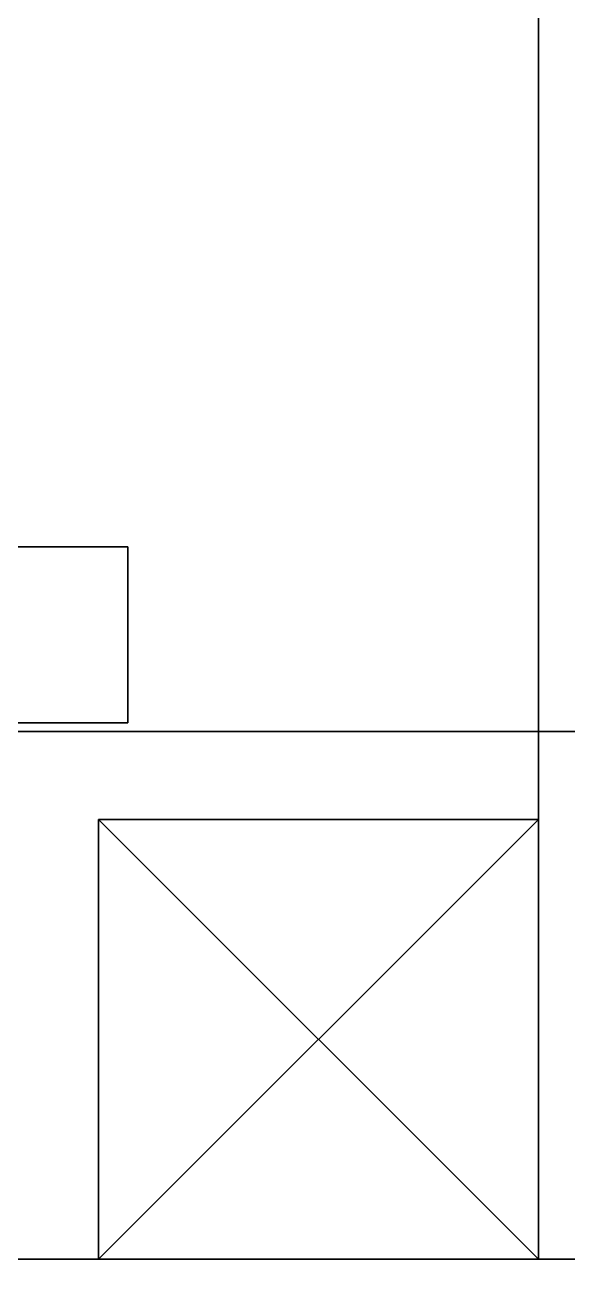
# Model space of a CAD drawing. Extents: x 0 to 5228, y -2725 to 0.
# Drawn here: x 3037 to 3055.5, y -2165.74 to -2122.9 of the extents above; entities that cross this region are included whole.
import ezdxf

# ---------------------------------------------------------------- set-up
doc = ezdxf.new("R2010")
doc.units = 0
for name, color, linetype in [('LAYER0', 7, 'CONTINUOUS'), ('LAYER1', 7, 'CONTINUOUS'), ('LAYER129', 7, 'CONTINUOUS'), ('LAYER130', 251, 'CONTINUOUS'), ('LAYER390', 251, 'CONTINUOUS'), ('LAYER394', 7, 'CONTINUOUS'), ('LAYER395', 7, 'CONTINUOUS'), ('LAYER4', 251, 'CONTINUOUS'), ('LAYER420', 7, 'CONTINUOUS'), ('LAYER448', 7, 'CONTINUOUS'), ('LAYER450', 7, 'CONTINUOUS'), ('LAYER469', 253, 'CONTINUOUS'), ('LAYER470', 253, 'CONTINUOUS'), ('LAYER471', 253, 'CONTINUOUS'), ('LAYER472', 253, 'CONTINUOUS'), ('LAYER473', 253, 'CONTINUOUS'), ('LAYER474', 253, 'CONTINUOUS'), ('LAYER475', 253, 'CONTINUOUS'), ('LAYER476', 253, 'CONTINUOUS'), ('LAYER477', 253, 'CONTINUOUS'), ('LAYER478', 253, 'CONTINUOUS'), ('LAYER479', 253, 'CONTINUOUS'), ('LAYER480', 253, 'CONTINUOUS'), ('LAYER481', 253, 'CONTINUOUS'), ('LAYER482', 253, 'CONTINUOUS'), ('LAYER483', 253, 'CONTINUOUS'), ('LAYER484', 253, 'CONTINUOUS'), ('LAYER485', 253, 'CONTINUOUS'), ('LAYER486', 253, 'CONTINUOUS'), ('LAYER487', 253, 'CONTINUOUS'), ('LAYER488', 253, 'CONTINUOUS'), ('LAYER489', 253, 'CONTINUOUS'), ('LAYER490', 253, 'CONTINUOUS'), ('LAYER491', 253, 'CONTINUOUS'), ('LAYER492', 253, 'CONTINUOUS'), ('LAYER847', 7, 'CONTINUOUS'), ('LAYER94', 7, 'CONTINUOUS')]:
    doc.layers.add(name, color=color, linetype=linetype)

msp = doc.modelspace()

# ---------------------------------------------------------------- linework, layer by layer
at = {"layer": 'LAYER0', "invisible_edges": 1}
for points in [[(5227.5, 0), (0, -2725.14), (0, 0), (5227.5, 0)], [(5227.5, -2725.14, 5), (0, 0, 5), (0, -2725.14, 5), (5227.5, -2725.14, 5)], [(0, 0, 5), (5227.5, -2725.14, 5), (5227.5, 0, 5), (0, 0, 5)], [(0, -2725.14), (5227.5, 0), (5227.5, -2725.14), (0, -2725.14)]]:
    msp.add_3dface(points, dxfattribs=at)
at = {"layer": 'LAYER1'}
for points, invisible_edges in [([(5077.5, -2165, 5), (2281.5, -2315, 5), (2281.5, -2165, 5), (5077.5, -2165, 5)], 1), ([(2281.5, -2315, 5), (5077.5, -2165, 5), (5227.5, -2315, 5), (2281.5, -2315, 5)], 3), ([(2281.5, -2165, 2523), (5077.5, -2165, 5), (2281.5, -2165, 5), (2281.5, -2165, 2523)], 1), ([(5077.5, -2165, 5), (2281.5, -2165, 2523), (5077.5, -2165, 2523), (5077.5, -2165, 5)], 1)]:
    msp.add_3dface(points, dxfattribs=dict(at, invisible_edges=invisible_edges))
at = {"layer": 'LAYER129', "invisible_edges": 1}
for points in [[(3040.5, -2140.7, 2460), (2313.5, -2146.7, 2460), (3040.5, -2146.7, 2460), (3040.5, -2140.7, 2460)], [(2313.5, -2146.7, 2460), (3040.5, -2140.7, 2460), (2313.5, -2140.7, 2460), (2313.5, -2146.7, 2460)], [(2313.5, -2140.7, 1590), (3040.5, -2146.7, 1590), (2313.5, -2146.7, 1590), (2313.5, -2140.7, 1590)], [(3040.5, -2146.7, 1590), (2313.5, -2140.7, 1590), (3040.5, -2140.7, 1590), (3040.5, -2146.7, 1590)], [(3040.5, -2140.7, 2460), (2313.5, -2140.7, 1590), (2313.5, -2140.7, 2460), (3040.5, -2140.7, 2460)], [(2313.5, -2140.7, 1590), (3040.5, -2140.7, 2460), (3040.5, -2140.7, 1590), (2313.5, -2140.7, 1590)], [(3040.5, -2146.7, 1590), (3040.5, -2140.7, 2460), (3040.5, -2146.7, 2460), (3040.5, -2146.7, 1590)], [(3040.5, -2140.7, 2460), (3040.5, -2146.7, 1590), (3040.5, -2140.7, 1590), (3040.5, -2140.7, 2460)], [(3040.5, -2146.7, 1590), (2313.5, -2146.7, 2460), (2313.5, -2146.7, 1590), (3040.5, -2146.7, 1590)], [(2313.5, -2146.7, 2460), (3040.5, -2146.7, 1590), (3040.5, -2146.7, 2460), (2313.5, -2146.7, 2460)]]:
    msp.add_3dface(points, dxfattribs=at)
at = {"layer": 'LAYER130', "invisible_edges": 1}
for points in [[(3054.5, -2165, 1575), (3036.5, -1815, 1575), (3054.5, -1815, 1575), (3054.5, -2165, 1575)], [(3036.5, -1815, 1575), (3054.5, -2165, 1575), (3036.5, -2165, 1575), (3036.5, -1815, 1575)], [(3036.5, -2165, 2475), (3054.5, -1815, 2475), (3036.5, -1815, 2475), (3036.5, -2165, 2475)], [(3054.5, -1815, 2475), (3036.5, -2165, 2475), (3054.5, -2165, 2475), (3054.5, -1815, 2475)], [(3054.5, -1815, 2475), (3054.5, -2165, 1575), (3054.5, -1815, 1575), (3054.5, -1815, 2475)], [(3054.5, -2165, 1575), (3054.5, -1815, 2475), (3054.5, -2165, 2475), (3054.5, -2165, 1575)], [(3054.5, -2165, 1575), (3036.5, -2165, 2475), (3036.5, -2165, 1575), (3054.5, -2165, 1575)], [(3036.5, -2165, 2475), (3054.5, -2165, 1575), (3054.5, -2165, 2475), (3036.5, -2165, 2475)]]:
    msp.add_3dface(points, dxfattribs=at)
at = {"layer": 'LAYER390', "invisible_edges": 1}
for points in [[(3784.5, -2165, 1645), (3054.5, -1815, 1645), (3054.5, -2165, 1645), (3784.5, -2165, 1645)], [(3054.5, -1815, 1645), (3784.5, -2165, 1645), (3784.5, -1815, 1645), (3054.5, -1815, 1645)], [(3054.5, -2165, 1627), (3054.5, -1815, 1645), (3054.5, -1815, 1627), (3054.5, -2165, 1627)], [(3054.5, -1815, 1645), (3054.5, -2165, 1627), (3054.5, -2165, 1645), (3054.5, -1815, 1645)], [(3784.5, -1815, 1627), (3054.5, -2165, 1627), (3054.5, -1815, 1627), (3784.5, -1815, 1627)], [(3054.5, -2165, 1627), (3784.5, -1815, 1627), (3784.5, -2165, 1627), (3054.5, -2165, 1627)], [(3054.5, -2165, 1627), (3784.5, -2165, 1645), (3054.5, -2165, 1645), (3054.5, -2165, 1627)], [(3784.5, -2165, 1645), (3054.5, -2165, 1627), (3784.5, -2165, 1627), (3784.5, -2165, 1645)]]:
    msp.add_3dface(points, dxfattribs=at)
at = {"layer": 'LAYER394'}
for points, invisible_edges in [([(3784.5, -1565, 885), (2281.5, -2165, 885), (2281.5, -1565, 885), (3784.5, -1565, 885)], 3), ([(2281.5, -2165, 885), (3784.5, -1565, 885), (3784.5, -2165, 885), (2281.5, -2165, 885)], 1), ([(2281.5, -1565, 940), (2281.5, -2165, 940), (3784.5, -2165, 940), (2281.5, -1565, 940)], 5), ([(2281.5, -1565, 940), (3784.5, -2165, 940), (3784.5, -1565, 940), (2281.5, -1565, 940)], 1), ([(3784.5, -2165, 940), (2281.5, -2165, 885), (3784.5, -2165, 885), (3784.5, -2165, 940)], 1), ([(2281.5, -2165, 885), (3784.5, -2165, 940), (2281.5, -2165, 940), (2281.5, -2165, 885)], 1)]:
    msp.add_3dface(points, dxfattribs=dict(at, invisible_edges=invisible_edges))
at = {"layer": 'LAYER395'}
for points, invisible_edges in [([(3766.5, -2147, 940), (2281.5, -2165, 940), (2281.5, -2147, 940), (3766.5, -2147, 940)], 1), ([(2281.5, -2165, 940), (3766.5, -2147, 940), (3784.5, -2165, 940), (2281.5, -2165, 940)], 3), ([(2281.5, -2147, 1040), (3766.5, -2147, 940), (2281.5, -2147, 940), (2281.5, -2147, 1040)], 1), ([(3766.5, -2147, 940), (2281.5, -2147, 1040), (3766.5, -2147, 1040), (3766.5, -2147, 940)], 1), ([(3784.5, -2165, 1040), (2281.5, -2147, 1040), (2281.5, -2165, 1040), (3784.5, -2165, 1040)], 1), ([(2281.5, -2147, 1040), (3784.5, -2165, 1040), (3766.5, -2147, 1040), (2281.5, -2147, 1040)], 3), ([(3784.5, -2165, 1040), (2281.5, -2165, 940), (3784.5, -2165, 940), (3784.5, -2165, 1040)], 1), ([(2281.5, -2165, 940), (3784.5, -2165, 1040), (2281.5, -2165, 1040), (2281.5, -2165, 940)], 1)]:
    msp.add_3dface(points, dxfattribs=dict(at, invisible_edges=invisible_edges))
at = {"layer": 'LAYER4', "invisible_edges": 1}
for points in [[(3054.5, -2165, 1575), (2299.5, -1815, 1575), (2299.5, -2165, 1575), (3054.5, -2165, 1575)], [(2299.5, -1815, 1575), (3054.5, -2165, 1575), (3054.5, -1815, 1575), (2299.5, -1815, 1575)], [(3054.5, -1815, 1557), (2299.5, -2165, 1557), (2299.5, -1815, 1557), (3054.5, -1815, 1557)], [(2299.5, -2165, 1557), (3054.5, -1815, 1557), (3054.5, -2165, 1557), (2299.5, -2165, 1557)], [(3054.5, -2165, 1575), (3054.5, -1815, 1557), (3054.5, -1815, 1575), (3054.5, -2165, 1575)], [(3054.5, -1815, 1557), (3054.5, -2165, 1575), (3054.5, -2165, 1557), (3054.5, -1815, 1557)], [(2299.5, -2165, 1557), (3054.5, -2165, 1575), (2299.5, -2165, 1575), (2299.5, -2165, 1557)], [(3054.5, -2165, 1575), (2299.5, -2165, 1557), (3054.5, -2165, 1557), (3054.5, -2165, 1575)]]:
    msp.add_3dface(points, dxfattribs=at)
at = {"layer": 'LAYER420', "invisible_edges": 1}
for points in [[(3072.5, -2165, 155), (3054.5, -1595, 155), (3072.5, -1595, 155), (3072.5, -2165, 155)], [(3054.5, -1595, 155), (3072.5, -2165, 155), (3054.5, -2165, 155), (3054.5, -1595, 155)], [(3054.5, -2165, 885), (3072.5, -1595, 885), (3054.5, -1595, 885), (3054.5, -2165, 885)], [(3072.5, -1595, 885), (3054.5, -2165, 885), (3072.5, -2165, 885), (3072.5, -1595, 885)], [(3054.5, -1595, 155), (3054.5, -2165, 885), (3054.5, -1595, 885), (3054.5, -1595, 155)], [(3054.5, -2165, 885), (3054.5, -1595, 155), (3054.5, -2165, 155), (3054.5, -2165, 885)], [(3054.5, -2165, 885), (3072.5, -2165, 155), (3072.5, -2165, 885), (3054.5, -2165, 885)], [(3072.5, -2165, 155), (3054.5, -2165, 885), (3054.5, -2165, 155), (3072.5, -2165, 155)]]:
    msp.add_3dface(points, dxfattribs=at)
at = {"layer": 'LAYER448', "invisible_edges": 1}
for points in [[(3054.5, -2165, 155), (3036.5, -1595, 155), (3054.5, -1595, 155), (3054.5, -2165, 155)], [(3036.5, -1595, 155), (3054.5, -2165, 155), (3036.5, -2165, 155), (3036.5, -1595, 155)], [(3036.5, -2165, 885), (3054.5, -1595, 885), (3036.5, -1595, 885), (3036.5, -2165, 885)], [(3054.5, -1595, 885), (3036.5, -2165, 885), (3054.5, -2165, 885), (3054.5, -1595, 885)], [(3054.5, -1595, 885), (3054.5, -2165, 155), (3054.5, -1595, 155), (3054.5, -1595, 885)], [(3054.5, -2165, 155), (3054.5, -1595, 885), (3054.5, -2165, 885), (3054.5, -2165, 155)], [(3054.5, -2165, 155), (3036.5, -2165, 885), (3036.5, -2165, 155), (3054.5, -2165, 155)], [(3036.5, -2165, 885), (3054.5, -2165, 155), (3054.5, -2165, 885), (3036.5, -2165, 885)]]:
    msp.add_3dface(points, dxfattribs=at)
at = {"layer": 'LAYER450', "invisible_edges": 1}
for points in [[(3040.5, -2140.7, 884.5), (2323.5, -2146.7, 884.5), (3040.5, -2146.7, 884.5), (3040.5, -2140.7, 884.5)], [(2323.5, -2146.7, 884.5), (3040.5, -2140.7, 884.5), (2323.5, -2140.7, 884.5), (2323.5, -2146.7, 884.5)], [(2323.5, -2140.7, 170), (3040.5, -2146.7, 170), (2323.5, -2146.7, 170), (2323.5, -2140.7, 170)], [(3040.5, -2146.7, 170), (2323.5, -2140.7, 170), (3040.5, -2140.7, 170), (3040.5, -2146.7, 170)], [(3040.5, -2140.7, 884.5), (2323.5, -2140.7, 170), (2323.5, -2140.7, 884.5), (3040.5, -2140.7, 884.5)], [(2323.5, -2140.7, 170), (3040.5, -2140.7, 884.5), (3040.5, -2140.7, 170), (2323.5, -2140.7, 170)], [(3040.5, -2146.7, 170), (3040.5, -2140.7, 884.5), (3040.5, -2146.7, 884.5), (3040.5, -2146.7, 170)], [(3040.5, -2140.7, 884.5), (3040.5, -2146.7, 170), (3040.5, -2140.7, 170), (3040.5, -2140.7, 884.5)], [(3040.5, -2146.7, 170), (2323.5, -2146.7, 884.5), (2323.5, -2146.7, 170), (3040.5, -2146.7, 170)], [(2323.5, -2146.7, 884.5), (3040.5, -2146.7, 170), (3040.5, -2146.7, 884.5), (2323.5, -2146.7, 884.5)]]:
    msp.add_3dface(points, dxfattribs=at)
at = {"layer": 'LAYER469'}
for points in [[(3039.5, -2150, 158), (3039.5, -2150, 173), (3054.5, -2150, 158), (3039.5, -2150, 158)], [(3054.5, -2150, 158), (3039.5, -2150, 173), (3054.5, -2150, 173), (3054.5, -2150, 158)], [(3054.5, -2150, 158), (3054.5, -2165, 158), (3039.5, -2150, 158), (3054.5, -2150, 158)], [(3039.5, -2150, 158), (3054.5, -2165, 158), (3039.5, -2165, 158), (3039.5, -2150, 158)], [(3039.5, -2150, 158), (3039.5, -2165, 158), (3039.5, -2150, 173), (3039.5, -2150, 158)], [(3039.5, -2150, 173), (3039.5, -2165, 158), (3039.5, -2165, 173), (3039.5, -2150, 173)], [(3039.5, -2150, 173), (3039.5, -2165, 173), (3054.5, -2150, 173), (3039.5, -2150, 173)], [(3054.5, -2150, 173), (3039.5, -2165, 173), (3054.5, -2165, 173), (3054.5, -2150, 173)], [(3054.5, -2150, 158), (3054.5, -2150, 173), (3054.5, -2165, 158), (3054.5, -2150, 158)], [(3054.5, -2165, 158), (3054.5, -2150, 173), (3054.5, -2165, 173), (3054.5, -2165, 158)], [(3054.5, -2165, 158), (3054.5, -2165, 173), (3039.5, -2165, 158), (3054.5, -2165, 158)], [(3039.5, -2165, 158), (3054.5, -2165, 173), (3039.5, -2165, 173), (3039.5, -2165, 158)]]:
    msp.add_3dface(points, dxfattribs=at)
at = {"layer": 'LAYER470'}
for points in [[(3039.5, -2150, 158), (3039.5, -2150, 173), (3054.5, -2150, 158), (3039.5, -2150, 158)], [(3054.5, -2150, 158), (3039.5, -2150, 173), (3054.5, -2150, 173), (3054.5, -2150, 158)], [(3054.5, -2150, 158), (3054.5, -2165, 158), (3039.5, -2150, 158), (3054.5, -2150, 158)], [(3039.5, -2150, 158), (3054.5, -2165, 158), (3039.5, -2165, 158), (3039.5, -2150, 158)], [(3039.5, -2150, 158), (3039.5, -2165, 158), (3039.5, -2150, 173), (3039.5, -2150, 158)], [(3039.5, -2150, 173), (3039.5, -2165, 158), (3039.5, -2165, 173), (3039.5, -2150, 173)], [(3039.5, -2150, 173), (3039.5, -2165, 173), (3054.5, -2150, 173), (3039.5, -2150, 173)], [(3054.5, -2150, 173), (3039.5, -2165, 173), (3054.5, -2165, 173), (3054.5, -2150, 173)], [(3054.5, -2150, 158), (3054.5, -2150, 173), (3054.5, -2165, 158), (3054.5, -2150, 158)], [(3054.5, -2165, 158), (3054.5, -2150, 173), (3054.5, -2165, 173), (3054.5, -2165, 158)], [(3054.5, -2165, 158), (3054.5, -2165, 173), (3039.5, -2165, 158), (3054.5, -2165, 158)], [(3039.5, -2165, 158), (3054.5, -2165, 173), (3039.5, -2165, 173), (3039.5, -2165, 158)]]:
    msp.add_3dface(points, dxfattribs=at)
at = {"layer": 'LAYER471'}
for points in [[(3039.5, -2150, 158), (3039.5, -2150, 173), (3054.5, -2150, 158), (3039.5, -2150, 158)], [(3054.5, -2150, 158), (3039.5, -2150, 173), (3054.5, -2150, 173), (3054.5, -2150, 158)], [(3054.5, -2150, 158), (3054.5, -2165, 158), (3039.5, -2150, 158), (3054.5, -2150, 158)], [(3039.5, -2150, 158), (3054.5, -2165, 158), (3039.5, -2165, 158), (3039.5, -2150, 158)], [(3039.5, -2150, 158), (3039.5, -2165, 158), (3039.5, -2150, 173), (3039.5, -2150, 158)], [(3039.5, -2150, 173), (3039.5, -2165, 158), (3039.5, -2165, 173), (3039.5, -2150, 173)], [(3039.5, -2150, 173), (3039.5, -2165, 173), (3054.5, -2150, 173), (3039.5, -2150, 173)], [(3054.5, -2150, 173), (3039.5, -2165, 173), (3054.5, -2165, 173), (3054.5, -2150, 173)], [(3054.5, -2150, 158), (3054.5, -2150, 173), (3054.5, -2165, 158), (3054.5, -2150, 158)], [(3054.5, -2165, 158), (3054.5, -2150, 173), (3054.5, -2165, 173), (3054.5, -2165, 158)], [(3054.5, -2165, 158), (3054.5, -2165, 173), (3039.5, -2165, 158), (3054.5, -2165, 158)], [(3039.5, -2165, 158), (3054.5, -2165, 173), (3039.5, -2165, 173), (3039.5, -2165, 158)]]:
    msp.add_3dface(points, dxfattribs=at)
at = {"layer": 'LAYER472'}
for points in [[(3039.5, -2150, 158), (3039.5, -2150, 173), (3054.5, -2150, 158), (3039.5, -2150, 158)], [(3054.5, -2150, 158), (3039.5, -2150, 173), (3054.5, -2150, 173), (3054.5, -2150, 158)], [(3054.5, -2150, 158), (3054.5, -2165, 158), (3039.5, -2150, 158), (3054.5, -2150, 158)], [(3039.5, -2150, 158), (3054.5, -2165, 158), (3039.5, -2165, 158), (3039.5, -2150, 158)], [(3039.5, -2150, 158), (3039.5, -2165, 158), (3039.5, -2150, 173), (3039.5, -2150, 158)], [(3039.5, -2150, 173), (3039.5, -2165, 158), (3039.5, -2165, 173), (3039.5, -2150, 173)], [(3039.5, -2150, 173), (3039.5, -2165, 173), (3054.5, -2150, 173), (3039.5, -2150, 173)], [(3054.5, -2150, 173), (3039.5, -2165, 173), (3054.5, -2165, 173), (3054.5, -2150, 173)], [(3054.5, -2150, 158), (3054.5, -2150, 173), (3054.5, -2165, 158), (3054.5, -2150, 158)], [(3054.5, -2165, 158), (3054.5, -2150, 173), (3054.5, -2165, 173), (3054.5, -2165, 158)], [(3054.5, -2165, 158), (3054.5, -2165, 173), (3039.5, -2165, 158), (3054.5, -2165, 158)], [(3039.5, -2165, 158), (3054.5, -2165, 173), (3039.5, -2165, 173), (3039.5, -2165, 158)]]:
    msp.add_3dface(points, dxfattribs=at)
at = {"layer": 'LAYER473'}
for points in [[(3039.5, -2150, 158), (3039.5, -2150, 173), (3054.5, -2150, 158), (3039.5, -2150, 158)], [(3054.5, -2150, 158), (3039.5, -2150, 173), (3054.5, -2150, 173), (3054.5, -2150, 158)], [(3054.5, -2150, 158), (3054.5, -2165, 158), (3039.5, -2150, 158), (3054.5, -2150, 158)], [(3039.5, -2150, 158), (3054.5, -2165, 158), (3039.5, -2165, 158), (3039.5, -2150, 158)], [(3039.5, -2150, 158), (3039.5, -2165, 158), (3039.5, -2150, 173), (3039.5, -2150, 158)], [(3039.5, -2150, 173), (3039.5, -2165, 158), (3039.5, -2165, 173), (3039.5, -2150, 173)], [(3039.5, -2150, 173), (3039.5, -2165, 173), (3054.5, -2150, 173), (3039.5, -2150, 173)], [(3054.5, -2150, 173), (3039.5, -2165, 173), (3054.5, -2165, 173), (3054.5, -2150, 173)], [(3054.5, -2150, 158), (3054.5, -2150, 173), (3054.5, -2165, 158), (3054.5, -2150, 158)], [(3054.5, -2165, 158), (3054.5, -2150, 173), (3054.5, -2165, 173), (3054.5, -2165, 158)], [(3054.5, -2165, 158), (3054.5, -2165, 173), (3039.5, -2165, 158), (3054.5, -2165, 158)], [(3039.5, -2165, 158), (3054.5, -2165, 173), (3039.5, -2165, 173), (3039.5, -2165, 158)]]:
    msp.add_3dface(points, dxfattribs=at)
at = {"layer": 'LAYER474'}
for points in [[(3039.5, -2150, 158), (3039.5, -2150, 173), (3054.5, -2150, 158), (3039.5, -2150, 158)], [(3054.5, -2150, 158), (3039.5, -2150, 173), (3054.5, -2150, 173), (3054.5, -2150, 158)], [(3054.5, -2150, 158), (3054.5, -2165, 158), (3039.5, -2150, 158), (3054.5, -2150, 158)], [(3039.5, -2150, 158), (3054.5, -2165, 158), (3039.5, -2165, 158), (3039.5, -2150, 158)], [(3039.5, -2150, 158), (3039.5, -2165, 158), (3039.5, -2150, 173), (3039.5, -2150, 158)], [(3039.5, -2150, 173), (3039.5, -2165, 158), (3039.5, -2165, 173), (3039.5, -2150, 173)], [(3039.5, -2150, 173), (3039.5, -2165, 173), (3054.5, -2150, 173), (3039.5, -2150, 173)], [(3054.5, -2150, 173), (3039.5, -2165, 173), (3054.5, -2165, 173), (3054.5, -2150, 173)], [(3054.5, -2150, 158), (3054.5, -2150, 173), (3054.5, -2165, 158), (3054.5, -2150, 158)], [(3054.5, -2165, 158), (3054.5, -2150, 173), (3054.5, -2165, 173), (3054.5, -2165, 158)], [(3054.5, -2165, 158), (3054.5, -2165, 173), (3039.5, -2165, 158), (3054.5, -2165, 158)], [(3039.5, -2165, 158), (3054.5, -2165, 173), (3039.5, -2165, 173), (3039.5, -2165, 158)]]:
    msp.add_3dface(points, dxfattribs=at)
at = {"layer": 'LAYER475'}
for points in [[(3039.5, -2150, 158), (3039.5, -2150, 173), (3054.5, -2150, 158), (3039.5, -2150, 158)], [(3054.5, -2150, 158), (3039.5, -2150, 173), (3054.5, -2150, 173), (3054.5, -2150, 158)], [(3054.5, -2150, 158), (3054.5, -2165, 158), (3039.5, -2150, 158), (3054.5, -2150, 158)], [(3039.5, -2150, 158), (3054.5, -2165, 158), (3039.5, -2165, 158), (3039.5, -2150, 158)], [(3039.5, -2150, 158), (3039.5, -2165, 158), (3039.5, -2150, 173), (3039.5, -2150, 158)], [(3039.5, -2150, 173), (3039.5, -2165, 158), (3039.5, -2165, 173), (3039.5, -2150, 173)], [(3039.5, -2150, 173), (3039.5, -2165, 173), (3054.5, -2150, 173), (3039.5, -2150, 173)], [(3054.5, -2150, 173), (3039.5, -2165, 173), (3054.5, -2165, 173), (3054.5, -2150, 173)], [(3054.5, -2150, 158), (3054.5, -2150, 173), (3054.5, -2165, 158), (3054.5, -2150, 158)], [(3054.5, -2165, 158), (3054.5, -2150, 173), (3054.5, -2165, 173), (3054.5, -2165, 158)], [(3054.5, -2165, 158), (3054.5, -2165, 173), (3039.5, -2165, 158), (3054.5, -2165, 158)], [(3039.5, -2165, 158), (3054.5, -2165, 173), (3039.5, -2165, 173), (3039.5, -2165, 158)]]:
    msp.add_3dface(points, dxfattribs=at)
at = {"layer": 'LAYER476'}
for points in [[(3039.5, -2150, 158), (3039.5, -2150, 173), (3054.5, -2150, 158), (3039.5, -2150, 158)], [(3054.5, -2150, 158), (3039.5, -2150, 173), (3054.5, -2150, 173), (3054.5, -2150, 158)], [(3054.5, -2150, 158), (3054.5, -2165, 158), (3039.5, -2150, 158), (3054.5, -2150, 158)], [(3039.5, -2150, 158), (3054.5, -2165, 158), (3039.5, -2165, 158), (3039.5, -2150, 158)], [(3039.5, -2150, 158), (3039.5, -2165, 158), (3039.5, -2150, 173), (3039.5, -2150, 158)], [(3039.5, -2150, 173), (3039.5, -2165, 158), (3039.5, -2165, 173), (3039.5, -2150, 173)], [(3039.5, -2150, 173), (3039.5, -2165, 173), (3054.5, -2150, 173), (3039.5, -2150, 173)], [(3054.5, -2150, 173), (3039.5, -2165, 173), (3054.5, -2165, 173), (3054.5, -2150, 173)], [(3054.5, -2150, 158), (3054.5, -2150, 173), (3054.5, -2165, 158), (3054.5, -2150, 158)], [(3054.5, -2165, 158), (3054.5, -2150, 173), (3054.5, -2165, 173), (3054.5, -2165, 158)], [(3054.5, -2165, 158), (3054.5, -2165, 173), (3039.5, -2165, 158), (3054.5, -2165, 158)], [(3039.5, -2165, 158), (3054.5, -2165, 173), (3039.5, -2165, 173), (3039.5, -2165, 158)]]:
    msp.add_3dface(points, dxfattribs=at)
at = {"layer": 'LAYER477'}
for points in [[(3039.5, -2150, 158), (3039.5, -2150, 173), (3054.5, -2150, 158), (3039.5, -2150, 158)], [(3054.5, -2150, 158), (3039.5, -2150, 173), (3054.5, -2150, 173), (3054.5, -2150, 158)], [(3054.5, -2150, 158), (3054.5, -2165, 158), (3039.5, -2150, 158), (3054.5, -2150, 158)], [(3039.5, -2150, 158), (3054.5, -2165, 158), (3039.5, -2165, 158), (3039.5, -2150, 158)], [(3039.5, -2150, 158), (3039.5, -2165, 158), (3039.5, -2150, 173), (3039.5, -2150, 158)], [(3039.5, -2150, 173), (3039.5, -2165, 158), (3039.5, -2165, 173), (3039.5, -2150, 173)], [(3039.5, -2150, 173), (3039.5, -2165, 173), (3054.5, -2150, 173), (3039.5, -2150, 173)], [(3054.5, -2150, 173), (3039.5, -2165, 173), (3054.5, -2165, 173), (3054.5, -2150, 173)], [(3054.5, -2150, 158), (3054.5, -2150, 173), (3054.5, -2165, 158), (3054.5, -2150, 158)], [(3054.5, -2165, 158), (3054.5, -2150, 173), (3054.5, -2165, 173), (3054.5, -2165, 158)], [(3054.5, -2165, 158), (3054.5, -2165, 173), (3039.5, -2165, 158), (3054.5, -2165, 158)], [(3039.5, -2165, 158), (3054.5, -2165, 173), (3039.5, -2165, 173), (3039.5, -2165, 158)]]:
    msp.add_3dface(points, dxfattribs=at)
at = {"layer": 'LAYER478'}
for points in [[(3039.5, -2150, 158), (3039.5, -2150, 173), (3054.5, -2150, 158), (3039.5, -2150, 158)], [(3054.5, -2150, 158), (3039.5, -2150, 173), (3054.5, -2150, 173), (3054.5, -2150, 158)], [(3054.5, -2150, 158), (3054.5, -2165, 158), (3039.5, -2150, 158), (3054.5, -2150, 158)], [(3039.5, -2150, 158), (3054.5, -2165, 158), (3039.5, -2165, 158), (3039.5, -2150, 158)], [(3039.5, -2150, 158), (3039.5, -2165, 158), (3039.5, -2150, 173), (3039.5, -2150, 158)], [(3039.5, -2150, 173), (3039.5, -2165, 158), (3039.5, -2165, 173), (3039.5, -2150, 173)], [(3039.5, -2150, 173), (3039.5, -2165, 173), (3054.5, -2150, 173), (3039.5, -2150, 173)], [(3054.5, -2150, 173), (3039.5, -2165, 173), (3054.5, -2165, 173), (3054.5, -2150, 173)], [(3054.5, -2150, 158), (3054.5, -2150, 173), (3054.5, -2165, 158), (3054.5, -2150, 158)], [(3054.5, -2165, 158), (3054.5, -2150, 173), (3054.5, -2165, 173), (3054.5, -2165, 158)], [(3054.5, -2165, 158), (3054.5, -2165, 173), (3039.5, -2165, 158), (3054.5, -2165, 158)], [(3039.5, -2165, 158), (3054.5, -2165, 173), (3039.5, -2165, 173), (3039.5, -2165, 158)]]:
    msp.add_3dface(points, dxfattribs=at)
at = {"layer": 'LAYER479'}
for points in [[(3039.5, -2150, 158), (3039.5, -2150, 173), (3054.5, -2150, 158), (3039.5, -2150, 158)], [(3054.5, -2150, 158), (3039.5, -2150, 173), (3054.5, -2150, 173), (3054.5, -2150, 158)], [(3054.5, -2150, 158), (3054.5, -2165, 158), (3039.5, -2150, 158), (3054.5, -2150, 158)], [(3039.5, -2150, 158), (3054.5, -2165, 158), (3039.5, -2165, 158), (3039.5, -2150, 158)], [(3039.5, -2150, 158), (3039.5, -2165, 158), (3039.5, -2150, 173), (3039.5, -2150, 158)], [(3039.5, -2150, 173), (3039.5, -2165, 158), (3039.5, -2165, 173), (3039.5, -2150, 173)], [(3039.5, -2150, 173), (3039.5, -2165, 173), (3054.5, -2150, 173), (3039.5, -2150, 173)], [(3054.5, -2150, 173), (3039.5, -2165, 173), (3054.5, -2165, 173), (3054.5, -2150, 173)], [(3054.5, -2150, 158), (3054.5, -2150, 173), (3054.5, -2165, 158), (3054.5, -2150, 158)], [(3054.5, -2165, 158), (3054.5, -2150, 173), (3054.5, -2165, 173), (3054.5, -2165, 158)], [(3054.5, -2165, 158), (3054.5, -2165, 173), (3039.5, -2165, 158), (3054.5, -2165, 158)], [(3039.5, -2165, 158), (3054.5, -2165, 173), (3039.5, -2165, 173), (3039.5, -2165, 158)]]:
    msp.add_3dface(points, dxfattribs=at)
at = {"layer": 'LAYER480'}
for points in [[(3039.5, -2150, 158), (3039.5, -2150, 173), (3054.5, -2150, 158), (3039.5, -2150, 158)], [(3054.5, -2150, 158), (3039.5, -2150, 173), (3054.5, -2150, 173), (3054.5, -2150, 158)], [(3054.5, -2150, 158), (3054.5, -2165, 158), (3039.5, -2150, 158), (3054.5, -2150, 158)], [(3039.5, -2150, 158), (3054.5, -2165, 158), (3039.5, -2165, 158), (3039.5, -2150, 158)], [(3039.5, -2150, 158), (3039.5, -2165, 158), (3039.5, -2150, 173), (3039.5, -2150, 158)], [(3039.5, -2150, 173), (3039.5, -2165, 158), (3039.5, -2165, 173), (3039.5, -2150, 173)], [(3039.5, -2150, 173), (3039.5, -2165, 173), (3054.5, -2150, 173), (3039.5, -2150, 173)], [(3054.5, -2150, 173), (3039.5, -2165, 173), (3054.5, -2165, 173), (3054.5, -2150, 173)], [(3054.5, -2150, 158), (3054.5, -2150, 173), (3054.5, -2165, 158), (3054.5, -2150, 158)], [(3054.5, -2165, 158), (3054.5, -2150, 173), (3054.5, -2165, 173), (3054.5, -2165, 158)], [(3054.5, -2165, 158), (3054.5, -2165, 173), (3039.5, -2165, 158), (3054.5, -2165, 158)], [(3039.5, -2165, 158), (3054.5, -2165, 173), (3039.5, -2165, 173), (3039.5, -2165, 158)]]:
    msp.add_3dface(points, dxfattribs=at)
at = {"layer": 'LAYER481'}
for points in [[(3039.5, -2150, 521.5), (3039.5, -2150, 536.5), (3054.5, -2150, 521.5), (3039.5, -2150, 521.5)], [(3054.5, -2150, 521.5), (3039.5, -2150, 536.5), (3054.5, -2150, 536.5), (3054.5, -2150, 521.5)], [(3054.5, -2150, 521.5), (3054.5, -2165, 521.5), (3039.5, -2150, 521.5), (3054.5, -2150, 521.5)], [(3039.5, -2150, 521.5), (3054.5, -2165, 521.5), (3039.5, -2165, 521.5), (3039.5, -2150, 521.5)], [(3039.5, -2150, 521.5), (3039.5, -2165, 521.5), (3039.5, -2150, 536.5), (3039.5, -2150, 521.5)], [(3039.5, -2150, 536.5), (3039.5, -2165, 521.5), (3039.5, -2165, 536.5), (3039.5, -2150, 536.5)], [(3039.5, -2150, 536.5), (3039.5, -2165, 536.5), (3054.5, -2150, 536.5), (3039.5, -2150, 536.5)], [(3054.5, -2150, 536.5), (3039.5, -2165, 536.5), (3054.5, -2165, 536.5), (3054.5, -2150, 536.5)], [(3054.5, -2150, 521.5), (3054.5, -2150, 536.5), (3054.5, -2165, 521.5), (3054.5, -2150, 521.5)], [(3054.5, -2165, 521.5), (3054.5, -2150, 536.5), (3054.5, -2165, 536.5), (3054.5, -2165, 521.5)], [(3054.5, -2165, 521.5), (3054.5, -2165, 536.5), (3039.5, -2165, 521.5), (3054.5, -2165, 521.5)], [(3039.5, -2165, 521.5), (3054.5, -2165, 536.5), (3039.5, -2165, 536.5), (3039.5, -2165, 521.5)]]:
    msp.add_3dface(points, dxfattribs=at)
at = {"layer": 'LAYER482'}
for points in [[(3039.5, -2150, 521.5), (3039.5, -2150, 536.5), (3054.5, -2150, 521.5), (3039.5, -2150, 521.5)], [(3054.5, -2150, 521.5), (3039.5, -2150, 536.5), (3054.5, -2150, 536.5), (3054.5, -2150, 521.5)], [(3054.5, -2150, 521.5), (3054.5, -2165, 521.5), (3039.5, -2150, 521.5), (3054.5, -2150, 521.5)], [(3039.5, -2150, 521.5), (3054.5, -2165, 521.5), (3039.5, -2165, 521.5), (3039.5, -2150, 521.5)], [(3039.5, -2150, 521.5), (3039.5, -2165, 521.5), (3039.5, -2150, 536.5), (3039.5, -2150, 521.5)], [(3039.5, -2150, 536.5), (3039.5, -2165, 521.5), (3039.5, -2165, 536.5), (3039.5, -2150, 536.5)], [(3039.5, -2150, 536.5), (3039.5, -2165, 536.5), (3054.5, -2150, 536.5), (3039.5, -2150, 536.5)], [(3054.5, -2150, 536.5), (3039.5, -2165, 536.5), (3054.5, -2165, 536.5), (3054.5, -2150, 536.5)], [(3054.5, -2150, 521.5), (3054.5, -2150, 536.5), (3054.5, -2165, 521.5), (3054.5, -2150, 521.5)], [(3054.5, -2165, 521.5), (3054.5, -2150, 536.5), (3054.5, -2165, 536.5), (3054.5, -2165, 521.5)], [(3054.5, -2165, 521.5), (3054.5, -2165, 536.5), (3039.5, -2165, 521.5), (3054.5, -2165, 521.5)], [(3039.5, -2165, 521.5), (3054.5, -2165, 536.5), (3039.5, -2165, 536.5), (3039.5, -2165, 521.5)]]:
    msp.add_3dface(points, dxfattribs=at)
at = {"layer": 'LAYER483'}
for points in [[(3039.5, -2150, 521.5), (3039.5, -2150, 536.5), (3054.5, -2150, 521.5), (3039.5, -2150, 521.5)], [(3054.5, -2150, 521.5), (3039.5, -2150, 536.5), (3054.5, -2150, 536.5), (3054.5, -2150, 521.5)], [(3054.5, -2150, 521.5), (3054.5, -2165, 521.5), (3039.5, -2150, 521.5), (3054.5, -2150, 521.5)], [(3039.5, -2150, 521.5), (3054.5, -2165, 521.5), (3039.5, -2165, 521.5), (3039.5, -2150, 521.5)], [(3039.5, -2150, 521.5), (3039.5, -2165, 521.5), (3039.5, -2150, 536.5), (3039.5, -2150, 521.5)], [(3039.5, -2150, 536.5), (3039.5, -2165, 521.5), (3039.5, -2165, 536.5), (3039.5, -2150, 536.5)], [(3039.5, -2150, 536.5), (3039.5, -2165, 536.5), (3054.5, -2150, 536.5), (3039.5, -2150, 536.5)], [(3054.5, -2150, 536.5), (3039.5, -2165, 536.5), (3054.5, -2165, 536.5), (3054.5, -2150, 536.5)], [(3054.5, -2150, 521.5), (3054.5, -2150, 536.5), (3054.5, -2165, 521.5), (3054.5, -2150, 521.5)], [(3054.5, -2165, 521.5), (3054.5, -2150, 536.5), (3054.5, -2165, 536.5), (3054.5, -2165, 521.5)], [(3054.5, -2165, 521.5), (3054.5, -2165, 536.5), (3039.5, -2165, 521.5), (3054.5, -2165, 521.5)], [(3039.5, -2165, 521.5), (3054.5, -2165, 536.5), (3039.5, -2165, 536.5), (3039.5, -2165, 521.5)]]:
    msp.add_3dface(points, dxfattribs=at)
at = {"layer": 'LAYER484'}
for points in [[(3039.5, -2150, 521.5), (3039.5, -2150, 536.5), (3054.5, -2150, 521.5), (3039.5, -2150, 521.5)], [(3054.5, -2150, 521.5), (3039.5, -2150, 536.5), (3054.5, -2150, 536.5), (3054.5, -2150, 521.5)], [(3054.5, -2150, 521.5), (3054.5, -2165, 521.5), (3039.5, -2150, 521.5), (3054.5, -2150, 521.5)], [(3039.5, -2150, 521.5), (3054.5, -2165, 521.5), (3039.5, -2165, 521.5), (3039.5, -2150, 521.5)], [(3039.5, -2150, 521.5), (3039.5, -2165, 521.5), (3039.5, -2150, 536.5), (3039.5, -2150, 521.5)], [(3039.5, -2150, 536.5), (3039.5, -2165, 521.5), (3039.5, -2165, 536.5), (3039.5, -2150, 536.5)], [(3039.5, -2150, 536.5), (3039.5, -2165, 536.5), (3054.5, -2150, 536.5), (3039.5, -2150, 536.5)], [(3054.5, -2150, 536.5), (3039.5, -2165, 536.5), (3054.5, -2165, 536.5), (3054.5, -2150, 536.5)], [(3054.5, -2150, 521.5), (3054.5, -2150, 536.5), (3054.5, -2165, 521.5), (3054.5, -2150, 521.5)], [(3054.5, -2165, 521.5), (3054.5, -2150, 536.5), (3054.5, -2165, 536.5), (3054.5, -2165, 521.5)], [(3054.5, -2165, 521.5), (3054.5, -2165, 536.5), (3039.5, -2165, 521.5), (3054.5, -2165, 521.5)], [(3039.5, -2165, 521.5), (3054.5, -2165, 536.5), (3039.5, -2165, 536.5), (3039.5, -2165, 521.5)]]:
    msp.add_3dface(points, dxfattribs=at)
at = {"layer": 'LAYER485'}
for points in [[(3039.5, -2150, 521.5), (3039.5, -2150, 536.5), (3054.5, -2150, 521.5), (3039.5, -2150, 521.5)], [(3054.5, -2150, 521.5), (3039.5, -2150, 536.5), (3054.5, -2150, 536.5), (3054.5, -2150, 521.5)], [(3054.5, -2150, 521.5), (3054.5, -2165, 521.5), (3039.5, -2150, 521.5), (3054.5, -2150, 521.5)], [(3039.5, -2150, 521.5), (3054.5, -2165, 521.5), (3039.5, -2165, 521.5), (3039.5, -2150, 521.5)], [(3039.5, -2150, 521.5), (3039.5, -2165, 521.5), (3039.5, -2150, 536.5), (3039.5, -2150, 521.5)], [(3039.5, -2150, 536.5), (3039.5, -2165, 521.5), (3039.5, -2165, 536.5), (3039.5, -2150, 536.5)], [(3039.5, -2150, 536.5), (3039.5, -2165, 536.5), (3054.5, -2150, 536.5), (3039.5, -2150, 536.5)], [(3054.5, -2150, 536.5), (3039.5, -2165, 536.5), (3054.5, -2165, 536.5), (3054.5, -2150, 536.5)], [(3054.5, -2150, 521.5), (3054.5, -2150, 536.5), (3054.5, -2165, 521.5), (3054.5, -2150, 521.5)], [(3054.5, -2165, 521.5), (3054.5, -2150, 536.5), (3054.5, -2165, 536.5), (3054.5, -2165, 521.5)], [(3054.5, -2165, 521.5), (3054.5, -2165, 536.5), (3039.5, -2165, 521.5), (3054.5, -2165, 521.5)], [(3039.5, -2165, 521.5), (3054.5, -2165, 536.5), (3039.5, -2165, 536.5), (3039.5, -2165, 521.5)]]:
    msp.add_3dface(points, dxfattribs=at)
at = {"layer": 'LAYER486'}
for points in [[(3039.5, -2150, 521.5), (3039.5, -2150, 536.5), (3054.5, -2150, 521.5), (3039.5, -2150, 521.5)], [(3054.5, -2150, 521.5), (3039.5, -2150, 536.5), (3054.5, -2150, 536.5), (3054.5, -2150, 521.5)], [(3054.5, -2150, 521.5), (3054.5, -2165, 521.5), (3039.5, -2150, 521.5), (3054.5, -2150, 521.5)], [(3039.5, -2150, 521.5), (3054.5, -2165, 521.5), (3039.5, -2165, 521.5), (3039.5, -2150, 521.5)], [(3039.5, -2150, 521.5), (3039.5, -2165, 521.5), (3039.5, -2150, 536.5), (3039.5, -2150, 521.5)], [(3039.5, -2150, 536.5), (3039.5, -2165, 521.5), (3039.5, -2165, 536.5), (3039.5, -2150, 536.5)], [(3039.5, -2150, 536.5), (3039.5, -2165, 536.5), (3054.5, -2150, 536.5), (3039.5, -2150, 536.5)], [(3054.5, -2150, 536.5), (3039.5, -2165, 536.5), (3054.5, -2165, 536.5), (3054.5, -2150, 536.5)], [(3054.5, -2150, 521.5), (3054.5, -2150, 536.5), (3054.5, -2165, 521.5), (3054.5, -2150, 521.5)], [(3054.5, -2165, 521.5), (3054.5, -2150, 536.5), (3054.5, -2165, 536.5), (3054.5, -2165, 521.5)], [(3054.5, -2165, 521.5), (3054.5, -2165, 536.5), (3039.5, -2165, 521.5), (3054.5, -2165, 521.5)], [(3039.5, -2165, 521.5), (3054.5, -2165, 536.5), (3039.5, -2165, 536.5), (3039.5, -2165, 521.5)]]:
    msp.add_3dface(points, dxfattribs=at)
at = {"layer": 'LAYER487'}
for points in [[(3039.5, -2150, 521.5), (3039.5, -2150, 536.5), (3054.5, -2150, 521.5), (3039.5, -2150, 521.5)], [(3054.5, -2150, 521.5), (3039.5, -2150, 536.5), (3054.5, -2150, 536.5), (3054.5, -2150, 521.5)], [(3054.5, -2150, 521.5), (3054.5, -2165, 521.5), (3039.5, -2150, 521.5), (3054.5, -2150, 521.5)], [(3039.5, -2150, 521.5), (3054.5, -2165, 521.5), (3039.5, -2165, 521.5), (3039.5, -2150, 521.5)], [(3039.5, -2150, 521.5), (3039.5, -2165, 521.5), (3039.5, -2150, 536.5), (3039.5, -2150, 521.5)], [(3039.5, -2150, 536.5), (3039.5, -2165, 521.5), (3039.5, -2165, 536.5), (3039.5, -2150, 536.5)], [(3039.5, -2150, 536.5), (3039.5, -2165, 536.5), (3054.5, -2150, 536.5), (3039.5, -2150, 536.5)], [(3054.5, -2150, 536.5), (3039.5, -2165, 536.5), (3054.5, -2165, 536.5), (3054.5, -2150, 536.5)], [(3054.5, -2150, 521.5), (3054.5, -2150, 536.5), (3054.5, -2165, 521.5), (3054.5, -2150, 521.5)], [(3054.5, -2165, 521.5), (3054.5, -2150, 536.5), (3054.5, -2165, 536.5), (3054.5, -2165, 521.5)], [(3054.5, -2165, 521.5), (3054.5, -2165, 536.5), (3039.5, -2165, 521.5), (3054.5, -2165, 521.5)], [(3039.5, -2165, 521.5), (3054.5, -2165, 536.5), (3039.5, -2165, 536.5), (3039.5, -2165, 521.5)]]:
    msp.add_3dface(points, dxfattribs=at)
at = {"layer": 'LAYER488'}
for points in [[(3039.5, -2150, 521.5), (3039.5, -2150, 536.5), (3054.5, -2150, 521.5), (3039.5, -2150, 521.5)], [(3054.5, -2150, 521.5), (3039.5, -2150, 536.5), (3054.5, -2150, 536.5), (3054.5, -2150, 521.5)], [(3054.5, -2150, 521.5), (3054.5, -2165, 521.5), (3039.5, -2150, 521.5), (3054.5, -2150, 521.5)], [(3039.5, -2150, 521.5), (3054.5, -2165, 521.5), (3039.5, -2165, 521.5), (3039.5, -2150, 521.5)], [(3039.5, -2150, 521.5), (3039.5, -2165, 521.5), (3039.5, -2150, 536.5), (3039.5, -2150, 521.5)], [(3039.5, -2150, 536.5), (3039.5, -2165, 521.5), (3039.5, -2165, 536.5), (3039.5, -2150, 536.5)], [(3039.5, -2150, 536.5), (3039.5, -2165, 536.5), (3054.5, -2150, 536.5), (3039.5, -2150, 536.5)], [(3054.5, -2150, 536.5), (3039.5, -2165, 536.5), (3054.5, -2165, 536.5), (3054.5, -2150, 536.5)], [(3054.5, -2150, 521.5), (3054.5, -2150, 536.5), (3054.5, -2165, 521.5), (3054.5, -2150, 521.5)], [(3054.5, -2165, 521.5), (3054.5, -2150, 536.5), (3054.5, -2165, 536.5), (3054.5, -2165, 521.5)], [(3054.5, -2165, 521.5), (3054.5, -2165, 536.5), (3039.5, -2165, 521.5), (3054.5, -2165, 521.5)], [(3039.5, -2165, 521.5), (3054.5, -2165, 536.5), (3039.5, -2165, 536.5), (3039.5, -2165, 521.5)]]:
    msp.add_3dface(points, dxfattribs=at)
at = {"layer": 'LAYER489'}
for points in [[(3039.5, -2150, 521.5), (3039.5, -2150, 536.5), (3054.5, -2150, 521.5), (3039.5, -2150, 521.5)], [(3054.5, -2150, 521.5), (3039.5, -2150, 536.5), (3054.5, -2150, 536.5), (3054.5, -2150, 521.5)], [(3054.5, -2150, 521.5), (3054.5, -2165, 521.5), (3039.5, -2150, 521.5), (3054.5, -2150, 521.5)], [(3039.5, -2150, 521.5), (3054.5, -2165, 521.5), (3039.5, -2165, 521.5), (3039.5, -2150, 521.5)], [(3039.5, -2150, 521.5), (3039.5, -2165, 521.5), (3039.5, -2150, 536.5), (3039.5, -2150, 521.5)], [(3039.5, -2150, 536.5), (3039.5, -2165, 521.5), (3039.5, -2165, 536.5), (3039.5, -2150, 536.5)], [(3039.5, -2150, 536.5), (3039.5, -2165, 536.5), (3054.5, -2150, 536.5), (3039.5, -2150, 536.5)], [(3054.5, -2150, 536.5), (3039.5, -2165, 536.5), (3054.5, -2165, 536.5), (3054.5, -2150, 536.5)], [(3054.5, -2150, 521.5), (3054.5, -2150, 536.5), (3054.5, -2165, 521.5), (3054.5, -2150, 521.5)], [(3054.5, -2165, 521.5), (3054.5, -2150, 536.5), (3054.5, -2165, 536.5), (3054.5, -2165, 521.5)], [(3054.5, -2165, 521.5), (3054.5, -2165, 536.5), (3039.5, -2165, 521.5), (3054.5, -2165, 521.5)], [(3039.5, -2165, 521.5), (3054.5, -2165, 536.5), (3039.5, -2165, 536.5), (3039.5, -2165, 521.5)]]:
    msp.add_3dface(points, dxfattribs=at)
at = {"layer": 'LAYER490'}
for points in [[(3039.5, -2150, 521.5), (3039.5, -2150, 536.5), (3054.5, -2150, 521.5), (3039.5, -2150, 521.5)], [(3054.5, -2150, 521.5), (3039.5, -2150, 536.5), (3054.5, -2150, 536.5), (3054.5, -2150, 521.5)], [(3054.5, -2150, 521.5), (3054.5, -2165, 521.5), (3039.5, -2150, 521.5), (3054.5, -2150, 521.5)], [(3039.5, -2150, 521.5), (3054.5, -2165, 521.5), (3039.5, -2165, 521.5), (3039.5, -2150, 521.5)], [(3039.5, -2150, 521.5), (3039.5, -2165, 521.5), (3039.5, -2150, 536.5), (3039.5, -2150, 521.5)], [(3039.5, -2150, 536.5), (3039.5, -2165, 521.5), (3039.5, -2165, 536.5), (3039.5, -2150, 536.5)], [(3039.5, -2150, 536.5), (3039.5, -2165, 536.5), (3054.5, -2150, 536.5), (3039.5, -2150, 536.5)], [(3054.5, -2150, 536.5), (3039.5, -2165, 536.5), (3054.5, -2165, 536.5), (3054.5, -2150, 536.5)], [(3054.5, -2150, 521.5), (3054.5, -2150, 536.5), (3054.5, -2165, 521.5), (3054.5, -2150, 521.5)], [(3054.5, -2165, 521.5), (3054.5, -2150, 536.5), (3054.5, -2165, 536.5), (3054.5, -2165, 521.5)], [(3054.5, -2165, 521.5), (3054.5, -2165, 536.5), (3039.5, -2165, 521.5), (3054.5, -2165, 521.5)], [(3039.5, -2165, 521.5), (3054.5, -2165, 536.5), (3039.5, -2165, 536.5), (3039.5, -2165, 521.5)]]:
    msp.add_3dface(points, dxfattribs=at)
at = {"layer": 'LAYER491'}
for points in [[(3039.5, -2150, 521.5), (3039.5, -2150, 536.5), (3054.5, -2150, 521.5), (3039.5, -2150, 521.5)], [(3054.5, -2150, 521.5), (3039.5, -2150, 536.5), (3054.5, -2150, 536.5), (3054.5, -2150, 521.5)], [(3054.5, -2150, 521.5), (3054.5, -2165, 521.5), (3039.5, -2150, 521.5), (3054.5, -2150, 521.5)], [(3039.5, -2150, 521.5), (3054.5, -2165, 521.5), (3039.5, -2165, 521.5), (3039.5, -2150, 521.5)], [(3039.5, -2150, 521.5), (3039.5, -2165, 521.5), (3039.5, -2150, 536.5), (3039.5, -2150, 521.5)], [(3039.5, -2150, 536.5), (3039.5, -2165, 521.5), (3039.5, -2165, 536.5), (3039.5, -2150, 536.5)], [(3039.5, -2150, 536.5), (3039.5, -2165, 536.5), (3054.5, -2150, 536.5), (3039.5, -2150, 536.5)], [(3054.5, -2150, 536.5), (3039.5, -2165, 536.5), (3054.5, -2165, 536.5), (3054.5, -2150, 536.5)], [(3054.5, -2150, 521.5), (3054.5, -2150, 536.5), (3054.5, -2165, 521.5), (3054.5, -2150, 521.5)], [(3054.5, -2165, 521.5), (3054.5, -2150, 536.5), (3054.5, -2165, 536.5), (3054.5, -2165, 521.5)], [(3054.5, -2165, 521.5), (3054.5, -2165, 536.5), (3039.5, -2165, 521.5), (3054.5, -2165, 521.5)], [(3039.5, -2165, 521.5), (3054.5, -2165, 536.5), (3039.5, -2165, 536.5), (3039.5, -2165, 521.5)]]:
    msp.add_3dface(points, dxfattribs=at)
at = {"layer": 'LAYER492'}
for points in [[(3039.5, -2150, 521.5), (3039.5, -2150, 536.5), (3054.5, -2150, 521.5), (3039.5, -2150, 521.5)], [(3054.5, -2150, 521.5), (3039.5, -2150, 536.5), (3054.5, -2150, 536.5), (3054.5, -2150, 521.5)], [(3054.5, -2150, 521.5), (3054.5, -2165, 521.5), (3039.5, -2150, 521.5), (3054.5, -2150, 521.5)], [(3039.5, -2150, 521.5), (3054.5, -2165, 521.5), (3039.5, -2165, 521.5), (3039.5, -2150, 521.5)], [(3039.5, -2150, 521.5), (3039.5, -2165, 521.5), (3039.5, -2150, 536.5), (3039.5, -2150, 521.5)], [(3039.5, -2150, 536.5), (3039.5, -2165, 521.5), (3039.5, -2165, 536.5), (3039.5, -2150, 536.5)], [(3039.5, -2150, 536.5), (3039.5, -2165, 536.5), (3054.5, -2150, 536.5), (3039.5, -2150, 536.5)], [(3054.5, -2150, 536.5), (3039.5, -2165, 536.5), (3054.5, -2165, 536.5), (3054.5, -2150, 536.5)], [(3054.5, -2150, 521.5), (3054.5, -2150, 536.5), (3054.5, -2165, 521.5), (3054.5, -2150, 521.5)], [(3054.5, -2165, 521.5), (3054.5, -2150, 536.5), (3054.5, -2165, 536.5), (3054.5, -2165, 521.5)], [(3054.5, -2165, 521.5), (3054.5, -2165, 536.5), (3039.5, -2165, 521.5), (3054.5, -2165, 521.5)], [(3039.5, -2165, 521.5), (3054.5, -2165, 536.5), (3039.5, -2165, 536.5), (3039.5, -2165, 521.5)]]:
    msp.add_3dface(points, dxfattribs=at)
at = {"layer": 'LAYER847'}
for points, invisible_edges in [([(3784.5, -2165, 5), (2085.5, -1897, 5), (2324.5, -1615, 5), (3784.5, -2165, 5)], 5), ([(2085.5, -1897, 155), (3784.5, -2165, 155), (2324.5, -1615, 155), (2085.5, -1897, 155)], 3), ([(3784.5, -2165, 5), (2324.5, -1615, 5), (3784.5, -1615, 5), (3784.5, -2165, 5)], 1), ([(2324.5, -1615, 155), (3784.5, -2165, 155), (3784.5, -1615, 155), (2324.5, -1615, 155)], 1), ([(1005.5, -2165, 5), (2085.5, -1897, 5), (3784.5, -2165, 5), (1005.5, -2165, 5)], 3), ([(3784.5, -2165, 155), (1005.5, -1897, 155), (1005.5, -2165, 155), (3784.5, -2165, 155)], 1), ([(1005.5, -1897, 155), (3784.5, -2165, 155), (2085.5, -1897, 155), (1005.5, -1897, 155)], 3), ([(3784.5, -2165, 155), (1005.5, -2165, 5), (3784.5, -2165, 5), (3784.5, -2165, 155)], 1), ([(1005.5, -2165, 5), (3784.5, -2165, 155), (1005.5, -2165, 155), (1005.5, -2165, 5)], 1)]:
    msp.add_3dface(points, dxfattribs=dict(at, invisible_edges=invisible_edges))
at = {"layer": 'LAYER94', "invisible_edges": 1}
for points in [[(3072.5, -2165, 1645), (3054.5, -1815, 1645), (3072.5, -1815, 1645), (3072.5, -2165, 1645)], [(3054.5, -1815, 1645), (3072.5, -2165, 1645), (3054.5, -2165, 1645), (3054.5, -1815, 1645)], [(3054.5, -2165, 2475), (3072.5, -1815, 2475), (3054.5, -1815, 2475), (3054.5, -2165, 2475)], [(3072.5, -1815, 2475), (3054.5, -2165, 2475), (3072.5, -2165, 2475), (3072.5, -1815, 2475)], [(3054.5, -1815, 1645), (3054.5, -2165, 2475), (3054.5, -1815, 2475), (3054.5, -1815, 1645)], [(3054.5, -2165, 2475), (3054.5, -1815, 1645), (3054.5, -2165, 1645), (3054.5, -2165, 2475)], [(3054.5, -2165, 2475), (3072.5, -2165, 1645), (3072.5, -2165, 2475), (3054.5, -2165, 2475)], [(3072.5, -2165, 1645), (3054.5, -2165, 2475), (3054.5, -2165, 1645), (3072.5, -2165, 1645)]]:
    msp.add_3dface(points, dxfattribs=at)

# ---------------------------------------------------------------- meshes
at = {"layer": 'LAYER1'}
mesh = msp.add_polymesh((6, 2), dxfattribs=at)
for k, corner in enumerate([(4927.5, -150, 2523), (977.5, -150, 2523), (4927.5, -330, 2523), (4927.5, -150, 2523), (5077.5, -330, 2523), (4927.5, -330, 2523), (5077.5, -2165, 2523), (5077.5, -330, 2523), (2281.5, -2165, 2523), (5077.5, -2165, 2523), (2281.5, -2315, 2523), (5227.5, -2315, 2523)]):
    mesh.set_mesh_vertex(divmod(k, 2), corner)

doc.saveas('drawing.dxf')
